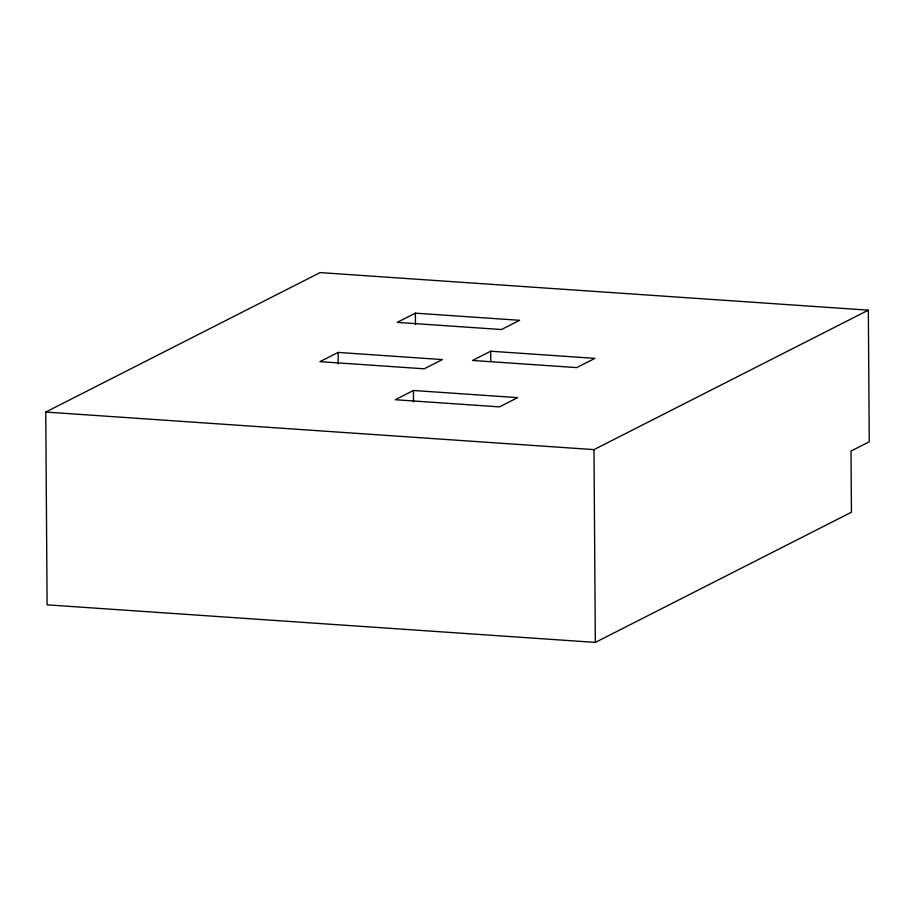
<?xml version="1.0" encoding="UTF-8"?>
<svg xmlns="http://www.w3.org/2000/svg" width="915" height="915" viewBox="0 0 915 915"><rect width="100%" height="100%" fill="white"/><g stroke="black" fill="none" stroke-linecap="round" stroke-linejoin="round"><path stroke-width="1.37" d="M45.75 412.059L320.09 272.601L868.335 310.162L869.25 441.773L851.007 451.049L851.442 512.206L595.333 642.399L47.1 604.838L45.75 412.059L593.995 449.62L868.335 310.162M338.127 352.424L319.941 361.665L424.183 368.802L442.357 359.572L338.127 352.424L338.207 363.85M415.387 313.159L397.202 322.389L501.431 329.537L519.617 320.296L415.387 313.159L415.467 324.573M413.431 390.488L395.246 399.729L499.487 406.878L517.661 397.636L413.431 390.488L413.511 401.914M490.692 351.223L472.506 360.464L576.736 367.601L594.922 358.36L490.692 351.223L490.76 361.219M593.995 449.62L595.333 642.399"/></g></svg>
